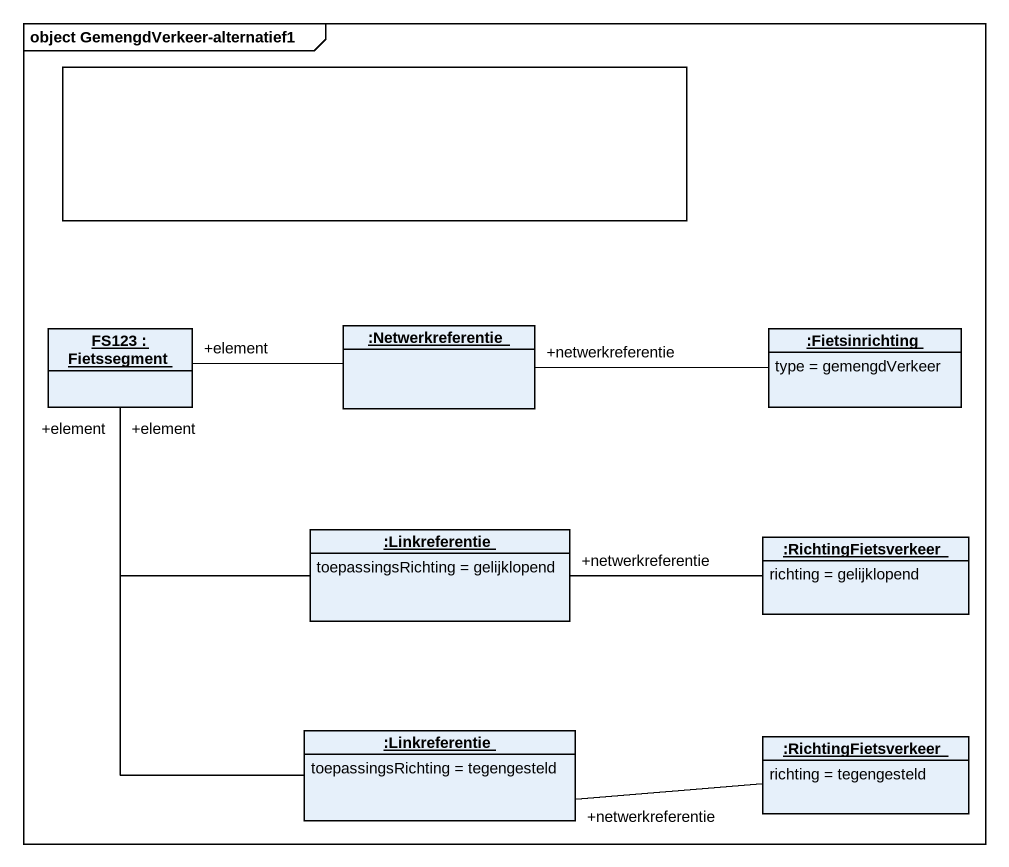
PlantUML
@startuml
mainframe object GemengdVerkeer-alternatief1
allowmixing
hide circle
hide empty members
rectangle " " as rectangle1
object "FS123 : Fietssegment" as FS123
object ":Netwerkreferentie" as Netwerkreferentie
object ":Fietsinrichting" as Fietsinrichting {
  type = gemengdVerkeer
}
object ":Linkreferentie" as Linkreferentie {
  toepassingsRichting = gelijklopend
}
object ":RichtingFietsverkeer" as RichtingFietsverkeer {
  richting = gelijklopend
}
object ":Linkreferentie" as Linkreferentie_2 {
  toepassingsRichting = tegengesteld
}
object ":RichtingFietsverkeer" as RichtingFietsverkeer_2 {
  richting = tegengesteld
}
FS123 "+element" -right- Netwerkreferentie
FS123 "+element" -- Linkreferentie_2
Netwerkreferentie "+netwerkreferentie" -right- Fietsinrichting
Linkreferentie -up- "+element" FS123
Linkreferentie "+netwerkreferentie" -right- RichtingFietsverkeer
Linkreferentie_2 "+netwerkreferentie" -right- RichtingFietsverkeer_2
@enduml
